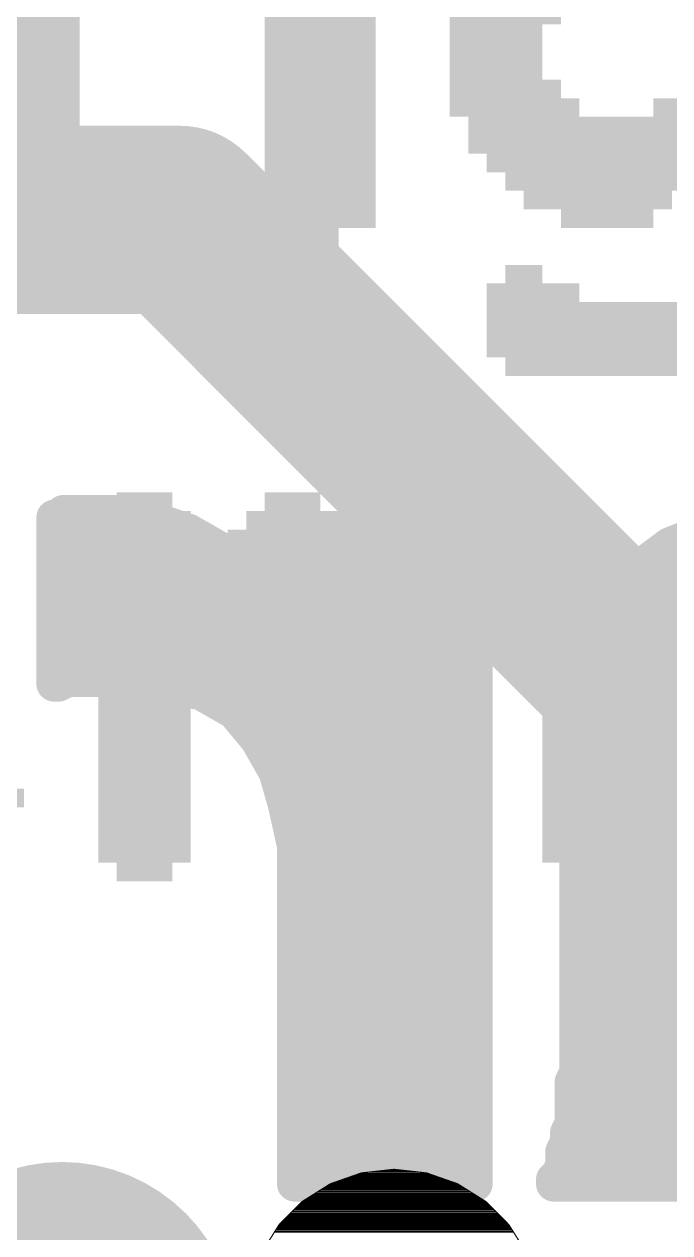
# Model space of a CAD drawing. Extents: x -29.2 to 57.4, y -10.7 to 25.5.
# Drawn here: x 11.551 to 12.947, y 20.367 to 22.978 of the extents above; entities that cross this region are included whole.
import ezdxf

# ---------------------------------------------------------------- set-up
doc = ezdxf.new("R2010")
doc.units = 0
for name, color, linetype in [('1', 12, 'CONTINUOUS'), ('18', 110, 'CONTINUOUS'), ('21', 253, 'CONTINUOUS'), ('22', 253, 'CONTINUOUS')]:
    doc.layers.add(name, color=color, linetype=linetype)

# ---------------------------------------------------------------- blocks, each defined once
blk = doc.blocks.new('RECT')
blk.add_solid([(-0.5, -0.5), (0.5, -0.5), (-0.5, 0.5), (0.5, 0.5)])
blk = doc.blocks.new('ROUNDV')
at = {"const_width": 0.5}
blk.add_lwpolyline([(0, -0.25, 1), (0, 0.25, 1), (0, -0.25)], format="xyb", dxfattribs=at)

msp = doc.modelspace()

# ---------------------------------------------------------------- linework, layer by layer
at = {"layer": '1', "const_width": 0.4064}
for points in [[(6.731, 22.5552), (11.8872, 22.5552)], [(11.8872, 22.5552), (15.367, 19.0754)]]:
    msp.add_lwpolyline(points, dxfattribs=at)
at = {"layer": '1', "const_width": 0.2032}
for points in [[(11.959, 22.627, 1), (11.8154, 22.4834)], [(11.8872, 22.4536, 1), (11.8872, 22.6568)]]:
    msp.add_lwpolyline(points, format="xyb", dxfattribs=at)
at = {"layer": '21', "const_width": 0.0025}
for points in [[(12.2801, 20.4962), (12.213, 20.4727)], [(12.2773, 20.4952), (12.4242, 20.4952)], [(12.3508, 20.5041), (12.2801, 20.4962)], [(12.2941, 20.4978), (12.4075, 20.4978)], [(12.3166, 20.5003), (12.3849, 20.5003)], [(12.3392, 20.5028), (12.3623, 20.5028)], [(12.4214, 20.4962), (12.3508, 20.5041)], [(12.4885, 20.4727), (12.4214, 20.4962)], [(12.213, 20.4727), (12.1528, 20.4349)], [(12.2084, 20.4698), (12.4931, 20.4698)], [(12.2124, 20.4724), (12.4891, 20.4724)], [(12.2193, 20.4749), (12.4823, 20.4749)], [(12.2265, 20.4774), (12.475, 20.4774)], [(12.2338, 20.48), (12.4677, 20.48)], [(12.241, 20.4825), (12.4605, 20.4825)], [(12.2483, 20.4851), (12.4532, 20.4851)], [(12.2556, 20.4876), (12.4459, 20.4876)], [(12.2628, 20.4901), (12.4387, 20.4901)], [(12.2701, 20.4927), (12.4314, 20.4927)], [(12.5487, 20.4349), (12.4885, 20.4727)], [(12.1639, 20.4419), (12.5376, 20.4419)], [(12.168, 20.4444), (12.5335, 20.4444)], [(12.172, 20.447), (12.5295, 20.447)], [(12.176, 20.4495), (12.5255, 20.4495)], [(12.1801, 20.452), (12.5214, 20.452)], [(12.1841, 20.4546), (12.5174, 20.4546)], [(12.1882, 20.4571), (12.5133, 20.4571)], [(12.1922, 20.4597), (12.5093, 20.4597)], [(12.1963, 20.4622), (12.5052, 20.4622)], [(12.2003, 20.4647), (12.5012, 20.4647)], [(12.2043, 20.4673), (12.4972, 20.4673)], [(12.1528, 20.4349), (12.1025, 20.3846)], [(12.1344, 20.4165), (12.5671, 20.4165)], [(12.1369, 20.419), (12.5646, 20.419)], [(12.1395, 20.4215), (12.562, 20.4215)], [(12.142, 20.4241), (12.5595, 20.4241)], [(12.1445, 20.4266), (12.557, 20.4266)], [(12.1471, 20.4292), (12.5544, 20.4292)], [(12.1496, 20.4317), (12.5519, 20.4317)], [(12.1522, 20.4342), (12.5493, 20.4342)], [(12.1558, 20.4368), (12.5457, 20.4368)], [(12.1599, 20.4393), (12.5416, 20.4393)], [(12.599, 20.3846), (12.5487, 20.4349)], [(12.109, 20.3911), (12.5925, 20.3911)], [(12.1115, 20.3936), (12.59, 20.3936)], [(12.114, 20.3961), (12.5875, 20.3961)], [(12.1166, 20.3987), (12.5849, 20.3987)], [(12.1191, 20.4012), (12.5824, 20.4012)], [(12.1217, 20.4038), (12.5798, 20.4038)], [(12.1242, 20.4063), (12.5773, 20.4063)], [(12.1268, 20.4088), (12.5747, 20.4088)], [(12.1293, 20.4114), (12.5722, 20.4114)], [(12.1318, 20.4139), (12.5697, 20.4139)], [(12.1025, 20.3846), (12.0647, 20.3244)], [(12.0922, 20.3682), (12.6093, 20.3682)], [(12.0938, 20.3707), (12.6077, 20.3707)], [(12.0954, 20.3733), (12.6061, 20.3733)], [(12.097, 20.3758), (12.6045, 20.3758)], [(12.0986, 20.3784), (12.6029, 20.3784)], [(12.1002, 20.3809), (12.6013, 20.3809)], [(12.1018, 20.3834), (12.5997, 20.3834)], [(12.1039, 20.386), (12.5976, 20.386)], [(12.1064, 20.3885), (12.5951, 20.3885)], [(12.6368, 20.3244), (12.599, 20.3846)]]:
    msp.add_lwpolyline(points, dxfattribs=at)
at = {"layer": '21', "const_width": 0.0013}
for points in [[(12.2773, 20.4959, 1), (12.2773, 20.4946)], [(12.28, 20.4968, 1), (12.2802, 20.4956)], [(12.2803, 20.4956, 1), (12.2799, 20.4968)], [(12.2941, 20.4984, 1), (12.2941, 20.4971)], [(12.3166, 20.5009, 1), (12.3166, 20.4997)], [(12.3392, 20.5035, 1), (12.3392, 20.5022)], [(12.3508, 20.5048, 1), (12.3507, 20.5035)], [(12.3508, 20.5035, 1), (12.3507, 20.5048)], [(12.3623, 20.5022, 1), (12.3623, 20.5035)], [(12.3849, 20.4997, 1), (12.3849, 20.5009)], [(12.4075, 20.4971, 1), (12.4075, 20.4984)], [(12.4216, 20.4968, 1), (12.4212, 20.4956)], [(12.4213, 20.4956, 1), (12.4215, 20.4968)], [(12.4242, 20.4946, 1), (12.4242, 20.4959)], [(12.2084, 20.4705, 1), (12.2084, 20.4692)], [(12.2124, 20.473, 1), (12.2124, 20.4717)], [(12.2128, 20.4733, 1), (12.2132, 20.4721)], [(12.2133, 20.4722, 1), (12.2127, 20.4732)], [(12.2193, 20.4755, 1), (12.2193, 20.4743)], [(12.2265, 20.4781, 1), (12.2265, 20.4768)], [(12.2338, 20.4806, 1), (12.2338, 20.4793)], [(12.241, 20.4832, 1), (12.241, 20.4819)], [(12.2483, 20.4857, 1), (12.2483, 20.4844)], [(12.2556, 20.4882, 1), (12.2556, 20.487)], [(12.2628, 20.4908, 1), (12.2628, 20.4895)], [(12.2701, 20.4933, 1), (12.2701, 20.492)], [(12.4314, 20.492, 1), (12.4314, 20.4933)], [(12.4387, 20.4895, 1), (12.4387, 20.4908)], [(12.4459, 20.487, 1), (12.4459, 20.4882)], [(12.4532, 20.4844, 1), (12.4532, 20.4857)], [(12.4605, 20.4819, 1), (12.4605, 20.4832)], [(12.4677, 20.4793, 1), (12.4677, 20.4806)], [(12.475, 20.4768, 1), (12.475, 20.4781)], [(12.4823, 20.4743, 1), (12.4823, 20.4755)], [(12.4888, 20.4732, 1), (12.4882, 20.4722)], [(12.4883, 20.4721, 1), (12.4887, 20.4733)], [(12.4891, 20.4717, 1), (12.4891, 20.473)], [(12.4931, 20.4692, 1), (12.4931, 20.4705)], [(12.1639, 20.4425, 1), (12.1639, 20.4412)], [(12.168, 20.445, 1), (12.168, 20.4438)], [(12.172, 20.4476, 1), (12.172, 20.4463)], [(12.176, 20.4501, 1), (12.176, 20.4489)], [(12.1801, 20.4527, 1), (12.1801, 20.4514)], [(12.1841, 20.4552, 1), (12.1841, 20.4539)], [(12.1882, 20.4577, 1), (12.1882, 20.4565)], [(12.1922, 20.4603, 1), (12.1922, 20.459)], [(12.1963, 20.4628, 1), (12.1963, 20.4616)], [(12.2003, 20.4654, 1), (12.2003, 20.4641)], [(12.2043, 20.4679, 1), (12.2043, 20.4666)], [(12.4972, 20.4666, 1), (12.4972, 20.4679)], [(12.5012, 20.4641, 1), (12.5012, 20.4654)], [(12.5052, 20.4616, 1), (12.5052, 20.4628)], [(12.5093, 20.459, 1), (12.5093, 20.4603)], [(12.5133, 20.4565, 1), (12.5133, 20.4577)], [(12.5174, 20.4539, 1), (12.5174, 20.4552)], [(12.5214, 20.4514, 1), (12.5214, 20.4527)], [(12.5255, 20.4489, 1), (12.5255, 20.4501)], [(12.5295, 20.4463, 1), (12.5295, 20.4476)], [(12.5335, 20.4438, 1), (12.5335, 20.445)], [(12.5376, 20.4412, 1), (12.5376, 20.4425)], [(12.1344, 20.4171, 1), (12.1344, 20.4158)], [(12.1369, 20.4196, 1), (12.1369, 20.4184)], [(12.1395, 20.4222, 1), (12.1395, 20.4209)], [(12.142, 20.4247, 1), (12.142, 20.4234)], [(12.1445, 20.4273, 1), (12.1445, 20.426)], [(12.1471, 20.4298, 1), (12.1471, 20.4285)], [(12.1496, 20.4323, 1), (12.1496, 20.4311)], [(12.1522, 20.4349, 1), (12.1522, 20.4336)], [(12.1525, 20.4354, 1), (12.1531, 20.4343)], [(12.1532, 20.4344, 1), (12.1523, 20.4353)], [(12.1558, 20.4374, 1), (12.1558, 20.4362)], [(12.1599, 20.44, 1), (12.1599, 20.4387)], [(12.5416, 20.4387, 1), (12.5416, 20.44)], [(12.5457, 20.4362, 1), (12.5457, 20.4374)], [(12.5492, 20.4353, 1), (12.5483, 20.4344)], [(12.5484, 20.4343, 1), (12.549, 20.4354)], [(12.5493, 20.4336, 1), (12.5493, 20.4349)], [(12.5519, 20.4311, 1), (12.5519, 20.4323)], [(12.5544, 20.4285, 1), (12.5544, 20.4298)], [(12.557, 20.426, 1), (12.557, 20.4273)], [(12.5595, 20.4234, 1), (12.5595, 20.4247)], [(12.562, 20.4209, 1), (12.562, 20.4222)], [(12.5646, 20.4184, 1), (12.5646, 20.4196)], [(12.5671, 20.4158, 1), (12.5671, 20.4171)], [(12.109, 20.3917, 1), (12.109, 20.3904)], [(12.1115, 20.3942, 1), (12.1115, 20.393)], [(12.114, 20.3968, 1), (12.114, 20.3955)], [(12.1166, 20.3993, 1), (12.1166, 20.398)], [(12.1191, 20.4019, 1), (12.1191, 20.4006)], [(12.1217, 20.4044, 1), (12.1217, 20.4031)], [(12.1242, 20.4069, 1), (12.1242, 20.4057)], [(12.1268, 20.4095, 1), (12.1268, 20.4082)], [(12.1293, 20.412, 1), (12.1293, 20.4107)], [(12.1318, 20.4146, 1), (12.1318, 20.4133)], [(12.5697, 20.4133, 1), (12.5697, 20.4146)], [(12.5722, 20.4107, 1), (12.5722, 20.412)], [(12.5747, 20.4082, 1), (12.5747, 20.4095)], [(12.5773, 20.4057, 1), (12.5773, 20.4069)], [(12.5798, 20.4031, 1), (12.5798, 20.4044)], [(12.5824, 20.4006, 1), (12.5824, 20.4019)], [(12.5849, 20.398, 1), (12.5849, 20.3993)], [(12.5875, 20.3955, 1), (12.5875, 20.3968)], [(12.59, 20.393, 1), (12.59, 20.3942)], [(12.5925, 20.3904, 1), (12.5925, 20.3917)], [(12.0922, 20.3688, 1), (12.0922, 20.3676)], [(12.0938, 20.3714, 1), (12.0938, 20.3701)], [(12.0954, 20.3739, 1), (12.0954, 20.3726)], [(12.097, 20.3764, 1), (12.097, 20.3752)], [(12.0986, 20.379, 1), (12.0986, 20.3777)], [(12.1002, 20.3815, 1), (12.1002, 20.3803)], [(12.1018, 20.3841, 1), (12.1018, 20.3828)], [(12.1021, 20.3851, 1), (12.103, 20.3842)], [(12.1031, 20.3843, 1), (12.102, 20.3849)], [(12.1039, 20.3866, 1), (12.1039, 20.3853)], [(12.1064, 20.3892, 1), (12.1064, 20.3879)], [(12.5951, 20.3879, 1), (12.5951, 20.3892)], [(12.5976, 20.3853, 1), (12.5976, 20.3866)], [(12.5995, 20.3849, 1), (12.5984, 20.3843)], [(12.5985, 20.3842, 1), (12.5994, 20.3851)], [(12.5997, 20.3828, 1), (12.5997, 20.3841)], [(12.6013, 20.3803, 1), (12.6013, 20.3815)], [(12.6029, 20.3777, 1), (12.6029, 20.379)], [(12.6045, 20.3752, 1), (12.6045, 20.3764)], [(12.6061, 20.3726, 1), (12.6061, 20.3739)], [(12.6077, 20.3701, 1), (12.6077, 20.3714)], [(12.6093, 20.3676, 1), (12.6093, 20.3688)]]:
    msp.add_lwpolyline(points, format="xyb", dxfattribs=at)
at = {"layer": '22', "const_width": 0.0762}
for points in [[(11.636, 21.9226), (11.626, 21.9126)], [(11.776, 21.9226), (11.636, 21.9226)], [(11.846, 21.9026), (11.776, 21.9226)], [(11.626, 21.9126), (11.616, 21.9126)], [(11.616, 21.9126), (11.616, 21.5526)], [(11.906, 21.8826), (11.846, 21.9026)], [(11.616, 21.8694), (11.9291, 21.8694)], [(11.976, 21.8426), (11.906, 21.8826)], [(12.196, 21.8826), (12.156, 21.8926)], [(12.156, 21.8926), (12.156, 21.6226)], [(12.156, 21.8694), (12.262, 21.8694)], [(12.246, 21.8726), (12.196, 21.8826)], [(12.296, 21.8626), (12.246, 21.8726)], [(12.996, 21.8726), (12.946, 21.8526)], [(12.026, 21.8026), (11.976, 21.8426)], [(12.336, 21.8526), (12.296, 21.8626)], [(12.386, 21.8426), (12.336, 21.8526)], [(12.436, 21.8426), (12.386, 21.8426)], [(12.476, 21.8326), (12.436, 21.8426)], [(12.946, 21.8526), (12.906, 21.8226)], [(12.526, 21.8226), (12.476, 21.8326)], [(12.526, 21.6526), (12.526, 21.8226)], [(12.906, 21.8226), (12.866, 21.7926)], [(11.616, 21.7932), (12.0338, 21.7932)], [(12.076, 21.7426), (12.026, 21.8026)], [(12.156, 21.7932), (12.526, 21.7932)], [(12.866, 21.7926), (12.826, 21.7626)], [(12.8668, 21.7932), (13.855, 21.7932)], [(12.826, 21.7626), (12.796, 21.7226)], [(12.116, 21.6926), (12.076, 21.7426)], [(11.616, 21.717), (12.0965, 21.717)], [(12.156, 21.717), (12.526, 21.717)], [(12.796, 21.7226), (12.776, 21.6826)], [(12.7932, 21.717), (13.9294, 21.717)], [(12.156, 21.6226), (12.116, 21.6926)], [(12.776, 21.6826), (12.756, 21.6326)], [(11.616, 21.6408), (12.1456, 21.6408)], [(12.156, 21.6408), (12.526, 21.6408)], [(12.526, 20.4726), (12.526, 21.6526)], [(12.756, 21.6326), (12.746, 21.5826)], [(12.7593, 21.6408), (13.2224, 21.6408)], [(12.746, 21.5826), (12.746, 20.7126)], [(11.616, 21.5646), (12.526, 21.5646)], [(11.626, 21.5526), (11.646, 21.5626)], [(11.646, 21.5626), (11.756, 21.5626)], [(11.756, 21.5626), (11.856, 21.5526)], [(12.746, 21.5646), (13.152, 21.5646)], [(11.616, 21.5526), (11.626, 21.5526)], [(11.856, 21.5526), (11.936, 21.5326)], [(11.936, 21.5326), (12.006, 21.4926)], [(12.006, 21.4926), (12.056, 21.4326)], [(12.0095, 21.4884), (12.526, 21.4884)], [(12.746, 21.4884), (13.136, 21.4884)], [(12.056, 21.4326), (12.096, 21.3626)], [(12.0677, 21.4122), (12.526, 21.4122)], [(12.746, 21.4122), (13.1438, 21.4122)], [(12.096, 21.3626), (12.116, 21.2926)], [(12.1036, 21.336), (12.526, 21.336)], [(12.746, 21.336), (13.2658, 21.336)], [(12.116, 21.2926), (12.136, 21.2026)], [(12.1233, 21.2598), (12.526, 21.2598)], [(12.746, 21.2598), (13.3328, 21.2598)], [(12.136, 21.2026), (12.136, 20.4726)], [(12.136, 21.1836), (12.526, 21.1836)], [(12.746, 21.1836), (13.3138, 21.1836)], [(12.136, 21.1074), (12.526, 21.1074)], [(12.746, 21.1074), (13.136, 21.1074)], [(12.136, 21.0312), (12.526, 21.0312)], [(12.746, 21.0312), (13.136, 21.0312)], [(12.136, 20.955), (12.526, 20.955)], [(12.746, 20.955), (13.136, 20.955)], [(12.136, 20.8788), (12.526, 20.8788)], [(12.746, 20.8788), (13.1573, 20.8788)], [(12.136, 20.8026), (12.526, 20.8026)], [(12.746, 20.8026), (13.196, 20.8026)], [(12.136, 20.7264), (12.526, 20.7264)], [(12.746, 20.7264), (13.2908, 20.7264)], [(12.746, 20.7126), (12.736, 20.6926)], [(12.736, 20.6926), (12.736, 20.6026)], [(12.136, 20.6502), (12.526, 20.6502)], [(12.736, 20.6502), (14.0277, 20.6502)], [(12.736, 20.6026), (12.726, 20.5826)], [(12.136, 20.574), (12.526, 20.574)], [(12.726, 20.5626), (12.716, 20.5426)], [(12.726, 20.5826), (12.726, 20.5626)], [(12.726, 20.574), (13.116, 20.574)], [(12.716, 20.5426), (12.716, 20.5126)], [(12.716, 20.5126), (12.706, 20.4926)], [(12.136, 20.4978), (12.526, 20.4978)], [(12.706, 20.4926), (12.696, 20.4826)], [(12.7086, 20.4978), (13.096, 20.4978)], [(12.136, 20.4726), (12.526, 20.4726)], [(12.696, 20.4826), (12.696, 20.4726)], [(12.696, 20.4726), (13.086, 20.4726)]]:
    msp.add_lwpolyline(points, dxfattribs=at)
at = {"layer": '22', "const_width": 0.0381}
for points in [[(11.636, 21.9417, 1), (11.636, 21.9036)], [(11.6495, 21.9091, 1), (11.6225, 21.9361)], [(11.7812, 21.9409, 1), (11.7708, 21.9043)], [(11.776, 21.9036, 1), (11.776, 21.9417)], [(11.616, 21.9317, 1), (11.616, 21.8936)], [(11.6351, 21.9126, 1), (11.597, 21.9126)], [(11.6125, 21.9261, 1), (11.6395, 21.8991)], [(11.626, 21.8936, 1), (11.626, 21.9317)], [(11.852, 21.9207, 1), (11.84, 21.8845)], [(11.8408, 21.8843, 1), (11.8512, 21.9209)], [(11.616, 21.8885, 1), (11.616, 21.8504)], [(11.9155, 21.8991, 1), (11.8965, 21.8661)], [(11.9, 21.8645, 1), (11.912, 21.9007)], [(11.9291, 21.8504, 1), (11.9291, 21.8885)], [(12.1606, 21.9111, 1), (12.1514, 21.8741)], [(12.156, 21.8885, 1), (12.156, 21.8504)], [(12.1751, 21.8926, 1), (12.137, 21.8926)], [(12.1997, 21.9013, 1), (12.1923, 21.8639)], [(12.1914, 21.8641, 1), (12.2006, 21.9011)], [(12.2497, 21.8913, 1), (12.2423, 21.8539)], [(12.2423, 21.8539, 1), (12.2497, 21.8913)], [(12.262, 21.8504, 1), (12.262, 21.8885)], [(11.9879, 21.8575, 1), (11.9641, 21.8277)], [(12.3006, 21.8811, 1), (12.2914, 21.8441)], [(12.2923, 21.8439, 1), (12.2997, 21.8813)], [(12.3397, 21.8713, 1), (12.3323, 21.8339)], [(12.3314, 21.8341, 1), (12.3406, 21.8711)], [(12.386, 21.8617, 1), (12.386, 21.8236)], [(12.3823, 21.8239, 1), (12.3897, 21.8613)], [(12.4406, 21.8611, 1), (12.4314, 21.8241)], [(12.436, 21.8236, 1), (12.436, 21.8617)], [(12.9389, 21.8703, 1), (12.9531, 21.8349)], [(12.9574, 21.8374, 1), (12.9346, 21.8678)], [(11.9665, 21.8261, 1), (11.9855, 21.8591)], [(12.4797, 21.8513, 1), (12.4723, 21.8139)], [(12.4714, 21.8141, 1), (12.4806, 21.8511)], [(12.545, 21.8226, 1), (12.5069, 21.8226)], [(12.5223, 21.8039, 1), (12.5297, 21.8413)], [(12.8946, 21.8378, 1), (12.9174, 21.8074)], [(12.9174, 21.8074, 1), (12.8946, 21.8378)], [(11.616, 21.8123, 1), (11.616, 21.7742)], [(12.0406, 21.8148, 1), (12.0114, 21.7904)], [(12.0141, 21.7877, 1), (12.0379, 21.8175)], [(12.0338, 21.7742, 1), (12.0338, 21.8123)], [(12.156, 21.8123, 1), (12.156, 21.7742)], [(12.526, 21.7742, 1), (12.526, 21.8123)], [(12.8546, 21.8078, 1), (12.8774, 21.7774)], [(12.8668, 21.8123, 1), (12.8668, 21.7742)], [(12.8774, 21.7774, 1), (12.8546, 21.8078)], [(12.8412, 21.7512, 1), (12.8108, 21.774)], [(12.0909, 21.7545, 1), (12.0611, 21.7307)], [(12.8146, 21.7778, 1), (12.8374, 21.7474)], [(11.616, 21.7361, 1), (11.616, 21.698)], [(12.0614, 21.7304, 1), (12.0906, 21.7548)], [(12.0965, 21.698, 1), (12.0965, 21.7361)], [(12.156, 21.7361, 1), (12.156, 21.698)], [(12.526, 21.698, 1), (12.526, 21.7361)], [(12.7932, 21.7361, 1), (12.7932, 21.698)], [(12.7808, 21.734, 1), (12.8112, 21.7112)], [(12.813, 21.7141, 1), (12.779, 21.7311)], [(12.1325, 21.7021, 1), (12.0995, 21.6831)], [(12.1011, 21.6807, 1), (12.1309, 21.7045)], [(12.759, 21.6911, 1), (12.793, 21.6741)], [(12.7937, 21.6755, 1), (12.7583, 21.6897)], [(11.616, 21.6599, 1), (11.616, 21.6218)], [(12.156, 21.6599, 1), (12.156, 21.6218)], [(12.1456, 21.6218, 1), (12.1456, 21.6599)], [(12.545, 21.6526, 1), (12.5069, 21.6526)], [(12.5069, 21.6526, 1), (12.545, 21.6526)], [(12.526, 21.6218, 1), (12.526, 21.6599)], [(12.7747, 21.6289, 1), (12.7373, 21.6363)], [(12.7593, 21.6599, 1), (12.7593, 21.6218)], [(12.1395, 21.6131, 1), (12.1725, 21.6321)], [(12.7383, 21.6397, 1), (12.7737, 21.6255)], [(12.137, 21.6226, 1), (12.1751, 21.6226)], [(12.7651, 21.5826, 1), (12.727, 21.5826)], [(11.616, 21.5837, 1), (11.616, 21.5456)], [(11.646, 21.5816, 1), (11.646, 21.5435)], [(11.6545, 21.5456, 1), (11.6375, 21.5796)], [(11.7579, 21.5816, 1), (11.7541, 21.5436)], [(11.756, 21.5435, 1), (11.756, 21.5816)], [(12.526, 21.5456, 1), (12.526, 21.5837)], [(12.7273, 21.5863, 1), (12.7647, 21.5789)], [(12.746, 21.5837, 1), (12.746, 21.5456)], [(11.616, 21.5717, 1), (11.616, 21.5336)], [(11.597, 21.5526, 1), (11.6351, 21.5526)], [(11.6175, 21.5696, 1), (11.6345, 21.5356)], [(11.626, 21.5336, 1), (11.626, 21.5717)], [(11.8606, 21.5711, 1), (11.8514, 21.5341)], [(11.8541, 21.5336, 1), (11.8579, 21.5716)], [(11.9455, 21.5491, 1), (11.9265, 21.5161)], [(11.9314, 21.5141, 1), (11.9406, 21.5511)], [(12.0206, 21.5048, 1), (11.9914, 21.4804)], [(12.0095, 21.5075, 1), (12.0095, 21.4694)], [(11.9965, 21.4761, 1), (12.0155, 21.5091)], [(12.526, 21.4694, 1), (12.526, 21.5075)], [(12.746, 21.5075, 1), (12.746, 21.4694)], [(12.0725, 21.4421, 1), (12.0395, 21.4231)], [(12.0414, 21.4204, 1), (12.0706, 21.4448)], [(12.0677, 21.4313, 1), (12.0677, 21.3932)], [(12.526, 21.3932, 1), (12.526, 21.4313)], [(12.746, 21.4313, 1), (12.746, 21.3932)], [(12.1143, 21.3678, 1), (12.0777, 21.3574)], [(12.0795, 21.3531, 1), (12.1125, 21.3721)], [(12.1036, 21.3551, 1), (12.1036, 21.317)], [(12.526, 21.317, 1), (12.526, 21.3551)], [(12.746, 21.3551, 1), (12.746, 21.317)], [(12.1346, 21.2967, 1), (12.0974, 21.2885)], [(12.0977, 21.2874, 1), (12.1343, 21.2978)], [(12.1233, 21.2789, 1), (12.1233, 21.2408)], [(12.526, 21.2408, 1), (12.526, 21.2789)], [(12.746, 21.2789, 1), (12.746, 21.2408)], [(12.1551, 21.2026, 1), (12.117, 21.2026)], [(12.136, 21.2027, 1), (12.136, 21.1646)], [(12.1174, 21.1985, 1), (12.1546, 21.2067)], [(12.526, 21.1646, 1), (12.526, 21.2027)], [(12.746, 21.2027, 1), (12.746, 21.1646)], [(12.136, 21.1265, 1), (12.136, 21.0884)], [(12.526, 21.0884, 1), (12.526, 21.1265)], [(12.746, 21.1265, 1), (12.746, 21.0884)], [(12.136, 21.0503, 1), (12.136, 21.0122)], [(12.526, 21.0122, 1), (12.526, 21.0503)], [(12.746, 21.0503, 1), (12.746, 21.0122)], [(12.136, 20.9741, 1), (12.136, 20.936)], [(12.526, 20.936, 1), (12.526, 20.9741)], [(12.746, 20.9741, 1), (12.746, 20.936)], [(12.136, 20.8979, 1), (12.136, 20.8598)], [(12.526, 20.8598, 1), (12.526, 20.8979)], [(12.746, 20.8979, 1), (12.746, 20.8598)], [(12.136, 20.8217, 1), (12.136, 20.7836)], [(12.526, 20.7836, 1), (12.526, 20.8217)], [(12.746, 20.8217, 1), (12.746, 20.7836)], [(12.136, 20.7455, 1), (12.136, 20.7074)], [(12.526, 20.7074, 1), (12.526, 20.7455)], [(12.746, 20.7455, 1), (12.746, 20.7074)], [(12.7551, 20.6926, 1), (12.717, 20.6926)], [(12.727, 20.7126, 1), (12.7651, 20.7126)], [(12.763, 20.7041, 1), (12.729, 20.7211)], [(12.719, 20.7011, 1), (12.753, 20.6841)], [(12.136, 20.6693, 1), (12.136, 20.6312)], [(12.526, 20.6312, 1), (12.526, 20.6693)], [(12.736, 20.6693, 1), (12.736, 20.6312)], [(12.753, 20.5941, 1), (12.719, 20.6111)], [(12.136, 20.5931, 1), (12.136, 20.555)], [(12.526, 20.555, 1), (12.526, 20.5931)], [(12.726, 20.5931, 1), (12.726, 20.555)], [(12.709, 20.5911, 1), (12.743, 20.5741)], [(12.7451, 20.5826, 1), (12.707, 20.5826)], [(12.743, 20.5541, 1), (12.709, 20.5711)], [(12.717, 20.6026, 1), (12.7551, 20.6026)], [(12.7351, 20.5426, 1), (12.697, 20.5426)], [(12.707, 20.5626, 1), (12.7451, 20.5626)], [(12.699, 20.5511, 1), (12.733, 20.5341)], [(12.733, 20.5041, 1), (12.699, 20.5211)], [(12.136, 20.5169, 1), (12.136, 20.4788)], [(12.526, 20.4788, 1), (12.526, 20.5169)], [(12.7086, 20.5169, 1), (12.7086, 20.4788)], [(12.7195, 20.4791, 1), (12.6925, 20.5061)], [(12.697, 20.5126, 1), (12.7351, 20.5126)], [(12.136, 20.4916, 1), (12.136, 20.4535)], [(12.526, 20.4535, 1), (12.526, 20.4916)], [(12.715, 20.4826, 1), (12.6769, 20.4826)], [(12.6825, 20.4961, 1), (12.7095, 20.4691)], [(12.696, 20.4916, 1), (12.696, 20.4535)], [(12.689, 20.5011, 1), (12.723, 20.4841)], [(12.117, 20.4726, 1), (12.1551, 20.4726)], [(12.5069, 20.4726, 1), (12.545, 20.4726)], [(12.6769, 20.4726, 1), (12.715, 20.4726)]]:
    msp.add_lwpolyline(points, format="xyb", dxfattribs=at)

# ---------------------------------------------------------------- block references
at = {"layer": '18', "xscale": 0.7556, "yscale": 0.7556}
msp.add_blockref('ROUNDV', (11.6332, 20.1422), dxfattribs=at)
msp.add_blockref('ROUNDV', (11.6332, 20.1422), dxfattribs=at)
at = {"layer": '21', "yscale": 0.04}
for p, xscale in [((11.5714, 22.9978), 0.2), ((12.1914, 22.9978), 0.24), ((12.5914, 22.9978), 0.24), ((11.5714, 22.9578), 0.2), ((12.1914, 22.9578), 0.24), ((12.5714, 22.9578), 0.2), ((11.5714, 22.9178), 0.2), ((12.1914, 22.9178), 0.24), ((12.5714, 22.9178), 0.2), ((11.5714, 22.8778), 0.2), ((12.1914, 22.8778), 0.24), ((12.5714, 22.8778), 0.2), ((11.5714, 22.8378), 0.2), ((12.1914, 22.8378), 0.24), ((12.5914, 22.8378), 0.24), ((11.5714, 22.7978), 0.2), ((12.1914, 22.7978), 0.24), ((12.6114, 22.7978), 0.28), ((13.0714, 22.7978), 0.32), ((11.5714, 22.7578), 0.2), ((12.1914, 22.7578), 0.24), ((12.8714, 22.7578), 0.72), ((11.5714, 22.7178), 0.2), ((12.1914, 22.7178), 0.24), ((12.8714, 22.7178), 0.72), ((11.5714, 22.6778), 0.2), ((12.1914, 22.6778), 0.24), ((12.8914, 22.6778), 0.68), ((11.5714, 22.6378), 0.2), ((12.1914, 22.6378), 0.24), ((12.9114, 22.6378), 0.64), ((11.5714, 22.5978), 0.2), ((12.1914, 22.5978), 0.24), ((12.7914, 22.5978), 0.32), ((11.5714, 22.5578), 0.2), ((12.1914, 22.5578), 0.24), ((12.8114, 22.5578), 0.2), ((11.5714, 22.5178), 0.12), ((12.1914, 22.5178), 0.08), ((12.6314, 22.4378), 0.08), ((12.6514, 22.3978), 0.2), ((12.8714, 22.3578), 0.64), ((12.8514, 22.3178), 0.6), ((12.8514, 22.2778), 0.6), ((12.8314, 22.2378), 0.48), ((11.8114, 21.9462), 0.12), ((12.1314, 21.9462), 0.12), ((12.6114, 21.9462), 0.12), ((11.8114, 21.9062), 0.2), ((12.1514, 21.9062), 0.24), ((12.6114, 21.9062), 0.28), ((11.8114, 21.8662), 0.2), ((12.1514, 21.8662), 0.32), ((12.6114, 21.8662), 0.36), ((12.0314, 21.8262), 0.64), ((12.6114, 21.8262), 0.44), ((12.2714, 21.7862), 1.12), ((12.2914, 21.7462), 1.16), ((12.2914, 21.7062), 1.16), ((11.8314, 21.6662), 0.24), ((12.2914, 21.6662), 0.28), ((12.7514, 21.6662), 0.24), ((11.8314, 21.6262), 0.24), ((12.2714, 21.6262), 0.24), ((12.7514, 21.6262), 0.24), ((11.8114, 21.5862), 0.2), ((12.2914, 21.5862), 0.2), ((12.7514, 21.5862), 0.24), ((11.8114, 21.5462), 0.2), ((12.2914, 21.5462), 0.2), ((12.7714, 21.5462), 0.2), ((11.8114, 21.5062), 0.2), ((12.2914, 21.5062), 0.2), ((12.7714, 21.5062), 0.2), ((11.8114, 21.4662), 0.2), ((12.2914, 21.4662), 0.2), ((12.7714, 21.4662), 0.2), ((11.8114, 21.4262), 0.2), ((12.2914, 21.4262), 0.2), ((12.7714, 21.4262), 0.2), ((11.8114, 21.3862), 0.2), ((12.2914, 21.3862), 0.2), ((12.7714, 21.3862), 0.2), ((11.8114, 21.3462), 0.2), ((12.2914, 21.3462), 0.2), ((12.7714, 21.3462), 0.2), ((11.4114, 21.3062), 0.28), ((11.8114, 21.3062), 0.2), ((12.2914, 21.3062), 0.2), ((12.7714, 21.3062), 0.2), ((11.8114, 21.2662), 0.2), ((12.2914, 21.2662), 0.2), ((12.7714, 21.2662), 0.2), ((11.8114, 21.2262), 0.2), ((12.2914, 21.2262), 0.2), ((12.7714, 21.2262), 0.2), ((11.8114, 21.1862), 0.2), ((12.2914, 21.1862), 0.2), ((12.7714, 21.1862), 0.2), ((11.8114, 21.1462), 0.12), ((12.2914, 21.1462), 0.12), ((12.7714, 21.1462), 0.12)]:
    msp.add_blockref('RECT', p, dxfattribs=dict(at, xscale=xscale))

doc.saveas('drawing.dxf')
